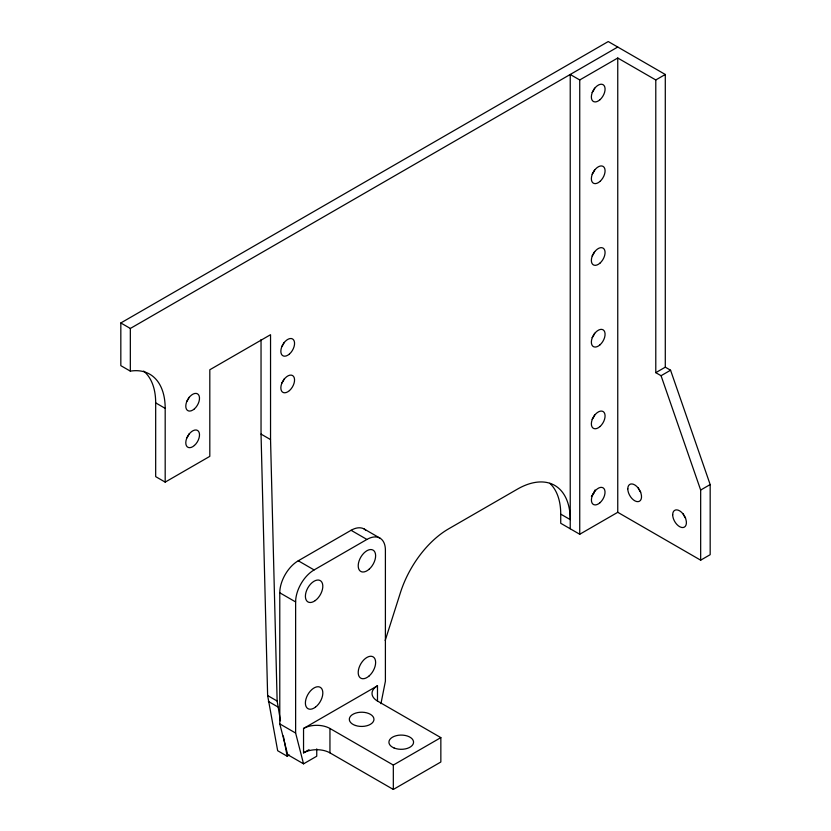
<?xml version="1.0" encoding="UTF-8"?>
<svg xmlns="http://www.w3.org/2000/svg" width="831" height="831" viewBox="0 0 831 831"><rect width="100%" height="100%" fill="white"/><g stroke="black" fill="none" stroke-linecap="round" stroke-linejoin="round"><path stroke-width="1.25" d="M380.941 703.68L385.397 681.212L385.397 550.112A26.135 15.093 -60 0 0 366.918 539.444L351.077 530.292L298.267 560.78A26.135 15.093 -60 0 0 279.777 592.794L279.777 723.894L287.703 754.693L303.544 763.834L316.746 756.22L316.746 748.897M385.2 640.504L400.428 592.628A74.686 43.119 -60 0 1 448.584 528.869L517.422 489.137A74.686 43.119 -60 0 1 570.232 519.624L560.728 514.129A74.686 43.119 -60 0 0 549.81 483.31M143.649 371.073A74.686 43.119 -60 0 1 155.677 402.869L155.677 476.63L165.182 482.115L165.182 408.364A74.686 43.119 -60 0 0 130.332 371.135L120.827 365.65L120.827 322.958L608.25 41.55L665.288 74.478L665.288 367.177L655.784 372.662L655.784 79.963L617.755 58.014L579.737 79.963L570.232 74.478L570.232 528.765M120.827 322.958L130.332 328.453L617.755 47.035M655.784 79.963L665.288 74.478M165.182 482.115L209.807 456.354L209.807 369.764L270.542 334.706L270.542 439.589L277.139 701.032L280.483 720.83M303.544 763.834L295.628 733.046L295.628 601.945A26.135 15.093 -60 0 1 314.108 569.931L366.918 539.444M655.784 372.662L661.061 375.716L670.565 370.221L710.173 484.556L710.173 554.682L700.668 560.177L617.755 512.301L579.737 534.26L560.728 523.281L560.728 514.129M700.668 560.177L700.668 490.051L710.173 484.556M303.544 728.475L377.482 685.783A18.666 10.782 0 0 0 377.482 701.032L440.846 737.616L440.846 762.006L393.323 789.45L329.949 752.865A18.666 10.782 0 0 0 303.544 752.865L303.544 728.475A18.666 10.782 0 0 1 329.949 728.475L393.323 765.06L440.846 737.616M261.038 339.578L261.038 434.094L267.634 695.547L277.668 750.725L287.173 756.22L289.292 754.995M303.544 752.865L309.049 749.687M665.288 367.177L670.565 370.221M261.038 434.094L270.542 439.589M155.677 402.869L165.182 408.364M364.144 528.994L379.985 538.145M298.267 560.78L314.108 569.931M279.777 592.794L295.628 601.945M267.634 695.547L277.139 701.032M268.351 701.437L277.866 706.932M279.777 723.894L295.628 733.046M661.061 375.716L700.668 490.051M283.35 735.996L287.173 756.22M617.755 58.014L617.755 512.301M579.737 79.963L579.737 534.26M393.323 765.06L393.323 789.45M377.482 685.783L377.482 701.187M329.949 728.475L329.949 752.865M130.332 328.453L130.332 371.135M594.653 333.252A9.712 5.609 -60 0 1 592.15 337.604M594.653 251.544A9.712 5.609 -60 0 1 592.15 255.896M595.079 489.947A9.712 5.609 -60 0 1 591.392 496.408M189.084 433.865A9.712 5.609 -60 0 1 186.57 438.217M189.084 397.28A9.712 5.609 -60 0 1 186.57 401.633M284.14 378.988A9.712 5.609 -60 0 1 281.626 383.34M284.14 342.403A9.712 5.609 -60 0 1 281.626 346.756M594.653 169.836A9.712 5.609 -60 0 1 592.15 174.188M594.653 414.97A9.712 5.609 -60 0 1 592.15 419.323M594.653 88.117A9.712 5.609 -60 0 1 592.15 92.47M351.077 530.292A26.135 15.093 -60 0 1 365.733 530.178M594.612 491.183A9.64 5.568 -60 0 1 592.119 495.505M640.732 492.191A9.712 5.609 60 0 1 638.218 487.839M685.617 518.108A9.712 5.609 60 0 1 683.103 513.755M289.479 390.57A9.712 5.609 -60 0 0 292.554 375.539A9.712 5.609 -60 0 0 281.075 385.719A9.712 5.609 -60 0 0 289.479 390.57M289.479 353.985A9.712 5.609 -60 0 0 292.554 338.944A9.712 5.609 -60 0 0 281.075 349.134A9.712 5.609 -60 0 0 289.479 353.985M194.423 445.458A9.712 5.609 -60 0 0 197.498 430.416A9.712 5.609 -60 0 0 186.019 440.596A9.712 5.609 -60 0 0 194.423 445.458M194.423 408.862A9.712 5.609 -60 0 0 197.498 393.832A9.712 5.609 -60 0 0 186.019 404.011A9.712 5.609 -60 0 0 194.423 408.862M394.071 747.983A12.32 7.115 0 0 0 413.506 742.883A12.32 7.115 0 0 0 396.148 735.715A12.32 7.115 0 0 0 394.071 747.983M355.471 725.484A12.32 7.115 0 0 0 373.96 719.324A12.32 7.115 0 0 0 355.471 713.164A12.32 7.115 0 0 0 355.471 725.484M315.24 600.584A12.32 7.115 -60 0 0 321.015 581.149A12.32 7.115 -60 0 0 306.057 592.067A12.32 7.115 -60 0 0 315.24 600.584M369.172 569.193A12.32 7.115 -60 0 0 373.077 550.112A12.32 7.115 -60 0 0 358.504 563.034A12.32 7.115 -60 0 0 369.172 569.193M369.172 675.915A12.32 7.115 -60 0 0 373.077 656.822A12.32 7.115 -60 0 0 358.504 669.744A12.32 7.115 -60 0 0 369.172 675.915M315.458 707.15A12.32 7.115 -60 0 0 320.891 687.746A12.32 7.115 -60 0 0 305.974 699.048A12.32 7.115 -60 0 0 315.458 707.15M599.982 502.724A9.64 5.568 -60 0 0 603.036 487.797A9.64 5.568 -60 0 0 591.641 497.904A9.64 5.568 -60 0 0 599.982 502.724M599.992 99.71A9.712 5.609 -60 0 0 603.077 84.669A9.712 5.609 -60 0 0 591.589 94.848A9.712 5.609 -60 0 0 599.992 99.71M599.992 181.418A9.712 5.609 -60 0 0 603.077 166.377A9.712 5.609 -60 0 0 591.589 176.567A9.712 5.609 -60 0 0 599.992 181.418M599.992 263.126A9.712 5.609 -60 0 0 603.077 248.095A9.712 5.609 -60 0 0 591.589 258.275A9.712 5.609 -60 0 0 599.992 263.126M599.992 344.844A9.712 5.609 -60 0 0 603.077 329.803A9.712 5.609 -60 0 0 591.589 339.983A9.712 5.609 -60 0 0 599.992 344.844M599.992 426.552A9.712 5.609 -60 0 0 603.077 411.511A9.712 5.609 -60 0 0 591.589 421.701A9.712 5.609 -60 0 0 599.992 426.552M627.789 488.825A9.712 5.609 60 0 0 638.094 501.644A9.712 5.609 60 0 0 638.094 487.911A9.712 5.609 60 0 0 627.789 488.825M672.684 514.742A9.712 5.609 60 0 0 682.978 527.55A9.712 5.609 60 0 0 682.978 513.828A9.712 5.609 60 0 0 672.684 514.742"/></g></svg>
